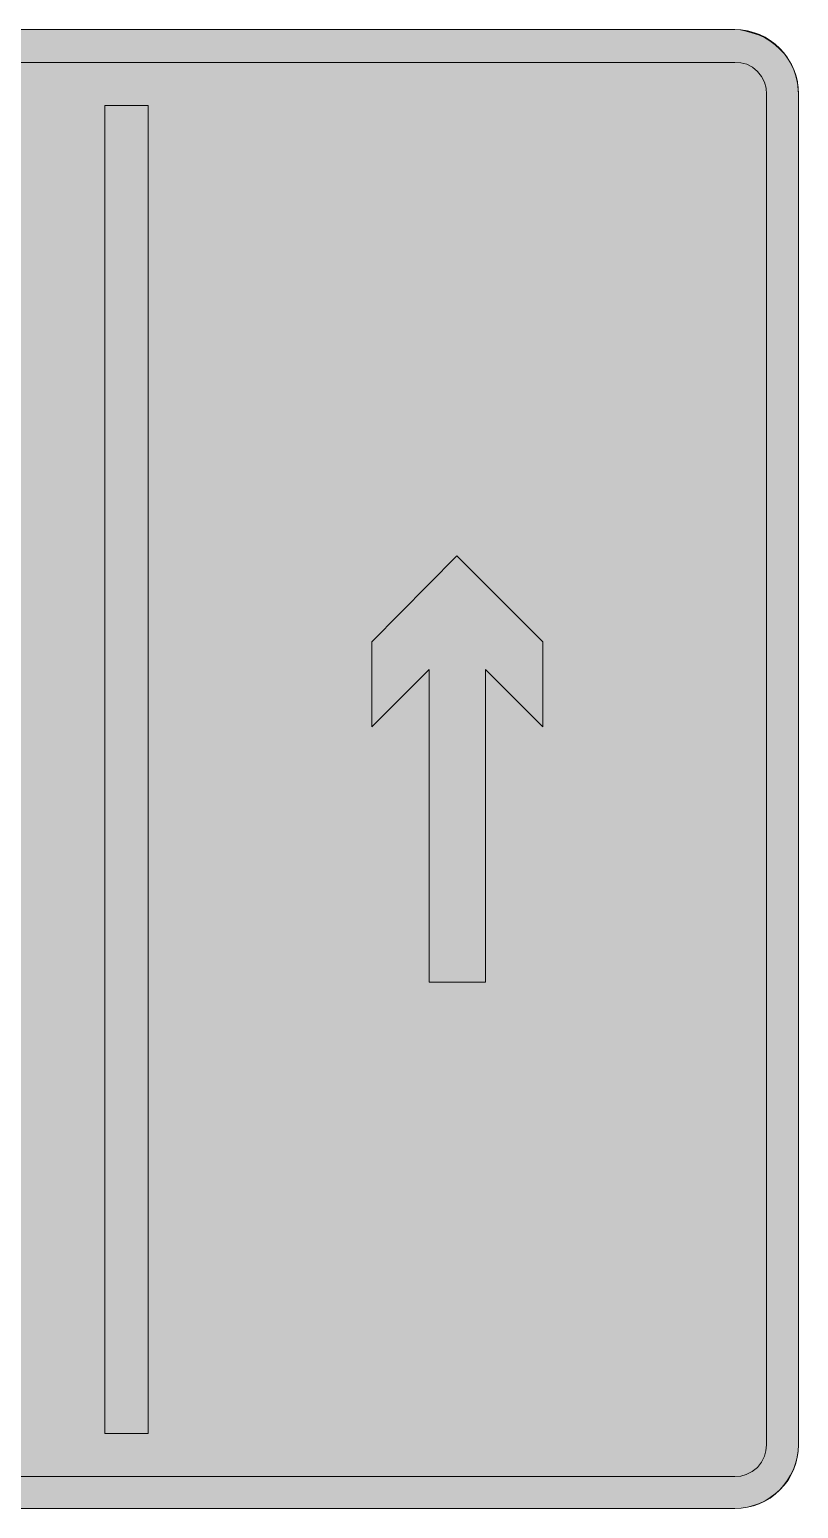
# Model space of a CAD drawing. Header units: metres. Extents: x 145 to 424, y 6 to 266.
# Drawn here: x 289.5 to 424.4, y 6.1 to 265.7 of the extents above; entities that cross this region are included whole.
import ezdxf

# ---------------------------------------------------------------- set-up
doc = ezdxf.new("R2010")
doc.units = ezdxf.units.M
for name, color, linetype, true_color in [('FILL_BLUE_0000FF', 7, 'Continuous', 0x0000ff), ('FILL_WHITE_FFFFFF', 7, 'Continuous', 0xffffff), ('STROKE_BLUE_0000FF', 7, 'Continuous', 0x0000ff)]:
    doc.layers.add(name, color=color, linetype=linetype, true_color=true_color)

msp = doc.modelspace()

# ---------------------------------------------------------------- hatches: boundary and pattern name
at = {"layer": 'FILL_BLUE_0000FF', "true_color": 0x0000ff}
h = msp.add_hatch(color=7, dxfattribs=at)
h.dxf.hatch_style = 1
h.paths.add_polyline_path([(155.17, 11.8), (154.13, 12.1), (153.15, 12.61), (152.28, 13.32), (151.57, 14.19), (151.07, 15.16), (150.76, 16.21), (150.66, 17.28), (150.66, 254.34), (150.71, 255.42), (151.02, 256.5), (151.22, 257.01), (151.52, 257.47), (152.28, 258.3), (153.15, 259.08), (154.13, 259.58), (155.17, 259.84), (156.24, 259.92), (413.28, 259.92), (414.35, 259.84), (415.4, 259.58), (416.37, 259.08), (417.24, 258.3), (417.95, 257.43), (418.46, 256.45), (418.76, 255.41), (418.86, 254.34), (418.86, 17.28), (418.75, 16.22), (418.5, 15.3), (417.94, 14.24), (417.24, 13.32), (416.32, 12.62), (415.26, 12.06), (414.34, 11.81), (413.28, 11.7), (156.24, 11.7), (155.17, 11.8)])
at = {"layer": 'FILL_WHITE_FFFFFF', "true_color": 0xffffff}
h = msp.add_hatch(color=7, dxfattribs=at)
h.dxf.hatch_style = 1
h.paths.add_polyline_path([(156.24, 6.12), (154.17, 6.28), (153.15, 6.5), (152.1, 6.84), (151.05, 7.31), (150.08, 7.9), (149.16, 8.59), (148.32, 9.36), (147.55, 10.2), (146.86, 11.11), (146.27, 12.09), (145.8, 13.14), (145.46, 14.22), (145.24, 15.28), (145.08, 17.28), (145.08, 254.34), (145.24, 256.48), (145.46, 257.5), (145.8, 258.48), (146.27, 259.53), (146.86, 260.5), (147.55, 261.42), (148.32, 262.26), (149.16, 263.03), (150.08, 263.72), (151.05, 264.31), (152.1, 264.78), (154.17, 265.43), (155.19, 265.62), (156.24, 265.68), (413.28, 265.68), (414.26, 265.62), (415.28, 265.43), (417.42, 264.78), (418.47, 264.31), (419.45, 263.72), (420.36, 263.03), (421.2, 262.26), (421.97, 261.42), (422.66, 260.5), (423.25, 259.53), (423.72, 258.48), (424.06, 257.5), (424.28, 256.48), (424.44, 254.34), (424.44, 17.28), (424.39, 16.2), (424.24, 15.13), (423.98, 14.08), (423.63, 13.05), (423.17, 12.06), (422.62, 11.1), (421.96, 10.2), (421.2, 9.36), (420.37, 8.6), (419.48, 7.94), (418.55, 7.39), (417.58, 6.93), (416.56, 6.58), (415.5, 6.32), (414.41, 6.17), (413.28, 6.12), (156.24, 6.12)])
h = msp.add_hatch(color=7, dxfattribs=at)
h.dxf.hatch_style = 1
h.paths.add_polyline_path([(310.32, 252.36), (310.32, 19.26), (302.76, 19.26), (302.76, 252.36), (310.32, 252.36)])
h = msp.add_hatch(color=7, dxfattribs=at)
h.dxf.hatch_style = 1
h.paths.add_polyline_path([(379.62, 143.28), (369.54, 153.36), (369.54, 98.46), (359.64, 98.46), (359.64, 153.36), (349.56, 143.28), (349.56, 158.22), (364.5, 173.34), (379.62, 158.22), (379.62, 143.28)])

# ---------------------------------------------------------------- linework, layer by layer
at = {"layer": 'FILL_BLUE_0000FF', "lineweight": 0, "true_color": 0x0000ff}
msp.add_lwpolyline([(156.24, 259.92), (413.28, 259.92), (414.35, 259.84), (415.4, 259.58), (416.37, 259.08), (417.24, 258.3), (417.95, 257.43), (418.46, 256.45), (418.76, 255.41), (418.86, 254.34), (418.86, 17.28), (418.75, 16.22), (418.5, 15.3), (417.94, 14.24), (417.24, 13.32), (416.32, 12.62), (415.26, 12.06), (414.34, 11.81), (413.28, 11.7), (156.24, 11.7)], dxfattribs=at)
at = {"layer": 'FILL_WHITE_FFFFFF', "lineweight": 0, "true_color": 0xffffff}
msp.add_lwpolyline([(156.24, 265.68), (413.28, 265.68), (414.26, 265.62), (415.28, 265.43), (417.42, 264.78), (418.47, 264.31), (419.45, 263.72), (420.36, 263.03), (421.2, 262.26), (421.97, 261.42), (422.66, 260.5), (423.25, 259.53), (423.72, 258.48), (424.06, 257.5), (424.28, 256.48), (424.44, 254.34), (424.44, 17.28), (424.39, 16.2), (424.24, 15.13), (423.98, 14.08), (423.63, 13.05), (423.17, 12.06), (422.62, 11.1), (421.96, 10.2), (421.2, 9.36), (420.37, 8.6), (419.48, 7.94), (418.55, 7.39), (417.58, 6.93), (416.56, 6.58), (415.5, 6.32), (414.41, 6.17), (413.28, 6.12), (156.24, 6.12)], dxfattribs=at)
for points in [[(310.32, 252.36), (310.32, 19.26), (302.76, 19.26), (302.76, 252.36)], [(379.62, 143.28), (369.54, 153.36), (369.54, 98.46), (359.64, 98.46), (359.64, 153.36), (349.56, 143.28), (349.56, 158.22), (364.5, 173.34), (379.62, 158.22)]]:
    msp.add_lwpolyline(points, close=True, dxfattribs=at)
at = {"layer": 'STROKE_BLUE_0000FF', "lineweight": 0, "true_color": 0x0000ff}
for points in [[(156.24, 265.68), (413.28, 265.68)], [(413.28, 265.68), (414.41, 265.62), (415.52, 265.45), (416.58, 265.17), (417.61, 264.79), (418.58, 264.32), (419.5, 263.75), (420.36, 263.1), (421.16, 262.37), (421.88, 261.57), (422.52, 260.7), (423.08, 259.76), (423.56, 258.77), (423.93, 257.73), (424.21, 256.64), (424.38, 255.51), (424.44, 254.34)], [(424.44, 254.34), (424.44, 17.28)], [(424.44, 17.28), (424.38, 16.15), (424.21, 15.04), (423.93, 13.98), (423.56, 12.95), (423.08, 11.98), (422.52, 11.06), (421.88, 10.2), (421.16, 9.41), (420.36, 8.68), (419.5, 8.04), (418.58, 7.48), (417.61, 7), (416.58, 6.63), (415.52, 6.35), (414.41, 6.18), (413.28, 6.12)], [(413.28, 6.12), (156.24, 6.12)]]:
    msp.add_lwpolyline(points, dxfattribs=at)

doc.saveas('drawing.dxf')
